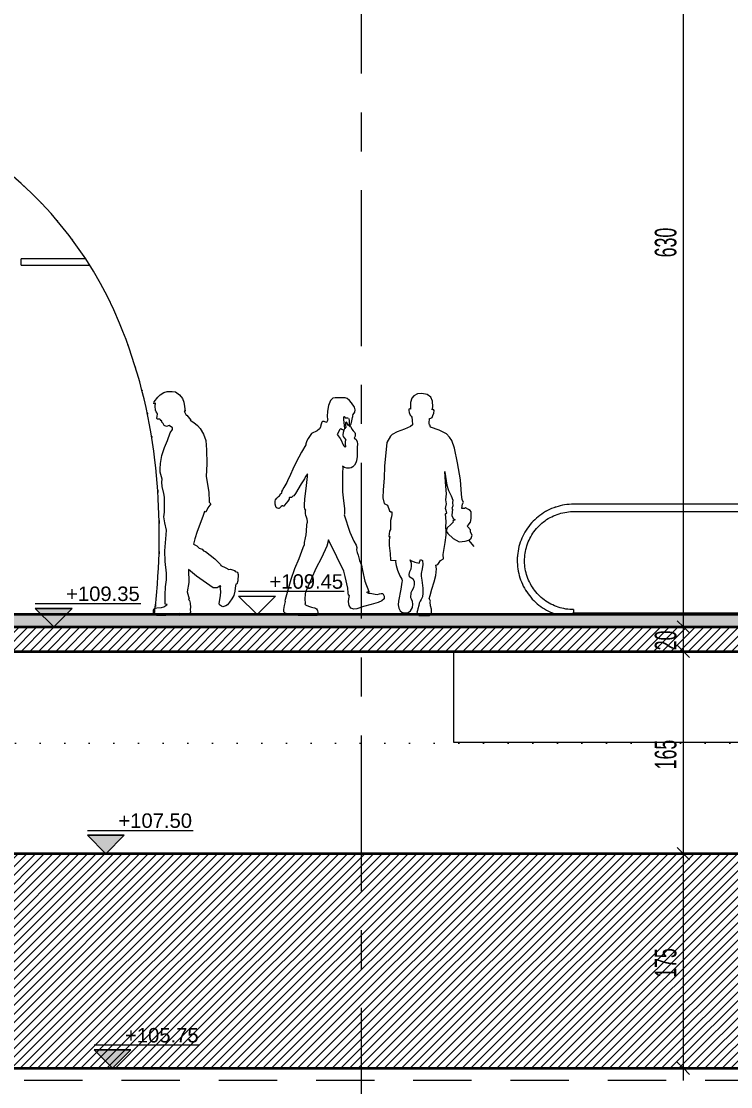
# Model space of a CAD drawing. Header units: centimetres. Extents: x -15511 to 6948, y 9649 to 14173.
# Drawn here: x -6099 to -5521, y 10560 to 11429 of the extents above; entities that cross this region are included whole.
import ezdxf

# ---------------------------------------------------------------- set-up
doc = ezdxf.new("R2010")
doc.units = ezdxf.units.CM
doc.header["$LTSCALE"] = 200
for name, pattern in [('Dot 1mm', [0.1, 0, -0.1]), ('Grid Line 1_4_', [1.11125, 0.635, -0.15875, 0.15875, -0.15875]), ('Overhead', [0.396875, 0.238125, -0.15875])]:
    doc.linetypes.add(name, pattern=pattern)
for name, color, linetype, lineweight in [('A-ANNO-DIMS', 211, 'Continuous', 9), ('A-ANNO-DIMS-100', 211, 'Continuous', 9), ('A-DETL', 90, 'Continuous', 9), ('A-FLOR', 192, 'Continuous', 9), ('A-FLOR-LEVL', 51, 'Continuous', 9), ('A-FLOR-OVHD', 1, 'Overhead', 9), ('A-FLOR-PATT', 8, 'Continuous', 35), ('A-GENM', 13, 'Continuous', 9), ('A-GLAZ-CWMG', 51, 'Continuous', 9), ('A-WALL', 113, 'Continuous', 9), ('G-ANNO-DIMS', 111, 'Continuous', 9), ('S-GRID', 1, 'Continuous', 9)]:
    doc.layers.add(name, color=color, linetype=linetype, lineweight=lineweight)
doc.styles.add('Arial_4', font='arial.ttf', dxfattribs={"height": 11.802395})
doc.styles.add('Swis721 LtCn BT', font='swisscl.ttf', dxfattribs={"width": 0.8, "height": 17.639445})
doc.dimstyles.new('IUAS_DIMENSION_INSIDE_100', dxfattribs={"dimscale": 30.48, "dimtxt": 18, "dimasz": 0.328084, "dimexe": 0.328084, "dimexo": 0.0625, "dimgap": 0, "dimtad": 1, "dimdec": 0, "dimdsep": 46, "dimtxsty": 'Swis721 LtCn BT', "dimblk1": 'OBLIQUE', "dimblk2": 'OBLIQUE', "dimsah": 1, "dimcen": 0.09, "dimdle": 0.328084, "dimazin": 0, "dimtfac": 1, "dimtdec": 4, "dimtix": 1, "dimtmove": 0, "dimatfit": 3, "dimfxl": 0.656168, "dimfxlon": 1, "dimtvp": 1, "dimtolj": 1, "dimtzin": 0, "dimarcsym": 2})
pattern_1 = [(45, (-4285.505, 12015), (-3.535534, 3.535534), [])]

# ---------------------------------------------------------------- blocks, each defined once
blk = doc.blocks.new('p1 tüneli2 - p1 tüneli-1427850-A')
at = {"layer": 'A-FLOR', "linetype": 'Overhead'}
for points in [[(-6097.8, 11294.93), (-6097.54, 11294.69), (-6097.28, 11294.45), (-6097.02, 11294.21)], [(-6083.75, 11281.2), (-6083.5, 11280.94), (-6083.25, 11280.68), (-6083, 11280.42)], [(-6070.58, 11266.63), (-6070.34, 11266.35), (-6070.1, 11266.06), (-6069.86, 11265.78)], [(-6058.33, 11251.26), (-6058.1, 11250.96), (-6057.87, 11250.65), (-6057.65, 11250.35)], [(-6047.04, 11235.14), (-6046.83, 11234.83), (-6046.63, 11234.51), (-6046.42, 11234.19)], [(-6036.75, 11218.31), (-6036.58, 11218.01), (-6036.41, 11217.71), (-6036.24, 11217.41)], [(-6027.49, 11200.79), (-6027.39, 11200.57), (-6027.28, 11200.35), (-6027.17, 11200.13)], [(-6012.26, 11164.38), (-6012.34, 11164.61), (-6012.43, 11164.84), (-6012.51, 11165.07)], [(-6006.08, 11145.83), (-6006.2, 11146.22), (-6006.32, 11146.6), (-6006.44, 11146.99)], [(-6000.84, 11127.26), (-6000.94, 11127.64), (-6001.04, 11128.01), (-6001.13, 11128.37)], [(-6001.13, 11128.36), (-6001.05, 11128.05), (-6000.97, 11127.74), (-6000.89, 11127.43)], [(-5996.72, 11109.67), (-5996.64, 11109.26), (-5996.55, 11108.85), (-5996.46, 11108.44)], [(-5993.14, 11090.53), (-5993.09, 11090.18), (-5993.03, 11089.83), (-5992.98, 11089.48)], [(-5988.16, 11046.56), (-5988.11, 11045.9), (-5988.07, 11045.23), (-5988.03, 11044.57)], [(-5987.01, 11021.74), (-5986.99, 11020.91), (-5986.97, 11020.07), (-5986.95, 11019.23)], [(-5987.03, 10996.38), (-5987.05, 10995.71), (-5987.07, 10995.05), (-5987.09, 10994.38)], [(-5989.91, 10953.09), (-5989.96, 10952.62), (-5990.02, 10952.16), (-5990.07, 10951.69)]]:
    blk.add_open_spline(points, degree=3, dxfattribs=at)
blk = doc.blocks.new('Rectangular Mullion - 50 x 150mm-V4-A')
at = {"layer": 'A-GLAZ-CWMG'}
for p, q in [((-6099.47, 11230), (-6099.47, 11235)), ((-6046.97, 11235), (-6099.47, 11235)), ((-6099.47, 11230), (-6043.89, 11230))]:
    blk.add_line(p, q, dxfattribs=at)
blk = doc.blocks.new('A-YURUYEN MERDIVEN - 695_00-V31-A')
at = {"layer": 'A-GENM'}
for p, q in [((-5512.25, 11035), (-5648.79, 11035)), ((-5648.79, 11029), (-5512.25, 11029)), ((-5648.79, 10949), (-5648.79, 10947)), ((-5648.79, 10946.24), (-5648.79, 10947)), ((-5648.79, 10945), (-5648.79, 10946.24)), ((-5501.98, 10946.24), (-5648.79, 10946.24)), ((-5746.79, 10915), (-5746.79, 10841)), ((-5746.79, 10841), (-5460.6, 10841))]:
    blk.add_line(p, q, dxfattribs=at)
at = {"layer": 'A-GENM', "flags": 128}
for points in [[(-5648.79, 11035), (-5650.63, 11034.96), (-5652.47, 11034.85), (-5654.3, 11034.67), (-5656.12, 11034.41), (-5657.93, 11034.08), (-5659.73, 11033.68), (-5661.51, 11033.21), (-5663.26, 11032.66), (-5665, 11032.05), (-5666.71, 11031.37), (-5668.39, 11030.62), (-5670.03, 11029.8), (-5671.65, 11028.92), (-5673.23, 11027.97), (-5674.77, 11026.97), (-5676.26, 11025.9), (-5677.72, 11024.77), (-5679.12, 11023.58), (-5680.48, 11022.34), (-5681.79, 11021.05), (-5683.05, 11019.7), (-5684.25, 11018.31), (-5685.39, 11016.87), (-5686.48, 11015.38), (-5687.5, 11013.85), (-5688.46, 11012.29), (-5689.36, 11010.68), (-5690.2, 11009.04), (-5690.97, 11007.37), (-5691.67, 11005.67), (-5692.3, 11003.94), (-5692.86, 11002.19), (-5693.35, 11000.42), (-5693.77, 10998.62), (-5694.12, 10996.82), (-5694.4, 10995), (-5694.6, 10993.17), (-5694.73, 10991.34), (-5694.79, 10989.5), (-5694.77, 10987.66), (-5694.68, 10985.82), (-5694.52, 10983.99), (-5694.28, 10982.16), (-5693.97, 10980.35), (-5693.59, 10978.55), (-5693.14, 10976.77), (-5692.61, 10975), (-5692.02, 10973.26), (-5691.35, 10971.55), (-5690.62, 10969.86), (-5689.82, 10968.2), (-5688.96, 10966.58), (-5688.03, 10964.99), (-5687.04, 10963.44), (-5685.98, 10961.93), (-5684.87, 10960.46), (-5683.7, 10959.04), (-5682.48, 10957.67), (-5681.2, 10956.35), (-5679.86, 10955.08), (-5678.48, 10953.86), (-5677.05, 10952.71), (-5675.58, 10951.6), (-5674.06, 10950.56), (-5672.51, 10949.58), (-5670.91, 10948.67), (-5669.28, 10947.81), (-5667.62, 10947.03), (-5665.92, 10946.31), (-5664.2, 10945.66), (-5662.46, 10945.08), (-5662.19, 10945)], [(-5648.79, 11035), (-5650.63, 11034.96), (-5652.47, 11034.85), (-5654.3, 11034.67), (-5656.12, 11034.41), (-5657.93, 11034.08), (-5659.73, 11033.68), (-5661.51, 11033.21), (-5663.26, 11032.66), (-5663.6, 11032.55)], [(-5648.79, 10949), (-5650.39, 10949.03), (-5651.99, 10949.13), (-5653.58, 10949.29), (-5655.17, 10949.51), (-5656.74, 10949.8), (-5658.3, 10950.15), (-5659.85, 10950.56), (-5661.38, 10951.03), (-5662.88, 10951.56), (-5664.37, 10952.16), (-5665.83, 10952.81), (-5667.26, 10953.52), (-5668.67, 10954.29), (-5670.04, 10955.11), (-5671.38, 10955.99), (-5672.68, 10956.92), (-5673.94, 10957.9), (-5675.17, 10958.93), (-5676.35, 10960.01), (-5677.49, 10961.13), (-5678.58, 10962.3), (-5679.62, 10963.51), (-5680.62, 10964.77), (-5681.56, 10966.06), (-5682.45, 10967.39), (-5683.29, 10968.75), (-5684.07, 10970.15), (-5684.8, 10971.57), (-5685.46, 10973.03), (-5686.07, 10974.51), (-5686.62, 10976.01), (-5687.11, 10977.53), (-5687.54, 10979.07), (-5687.91, 10980.63), (-5688.21, 10982.2), (-5688.45, 10983.78), (-5688.63, 10985.37), (-5688.74, 10986.97), (-5688.79, 10988.57), (-5688.78, 10990.17), (-5688.7, 10991.77), (-5688.55, 10993.36), (-5688.35, 10994.95), (-5688.08, 10996.52), (-5687.75, 10998.09), (-5687.35, 10999.64), (-5686.9, 11001.17), (-5686.38, 11002.69), (-5685.8, 11004.18), (-5685.16, 11005.65), (-5684.47, 11007.09), (-5683.72, 11008.5), (-5682.91, 11009.88), (-5682.05, 11011.23), (-5681.13, 11012.54), (-5680.17, 11013.81), (-5679.15, 11015.05), (-5678.08, 11016.24), (-5676.97, 11017.39), (-5675.81, 11018.5), (-5674.61, 11019.55), (-5673.37, 11020.56), (-5672.09, 11021.52), (-5670.77, 11022.42), (-5669.41, 11023.28), (-5668.03, 11024.07), (-5666.61, 11024.81), (-5665.16, 11025.5), (-5663.69, 11026.12), (-5662.19, 11026.69), (-5660.67, 11027.19), (-5659.14, 11027.64), (-5657.58, 11028.02), (-5656.02, 11028.34), (-5654.44, 11028.6), (-5652.85, 11028.79), (-5651.25, 11028.92), (-5649.66, 11028.99), (-5648.79, 11029)], [(-5677.18, 11025.18), (-5677.72, 11024.77), (-5679.12, 11023.58), (-5680.48, 11022.34), (-5681.79, 11021.05), (-5682.5, 11020.29)], [(-5670.84, 11029.36), (-5671.65, 11028.92), (-5673.23, 11027.97), (-5674.77, 11026.97), (-5676.26, 11025.9), (-5676.91, 11025.4)], [(-5663.89, 11032.44), (-5665, 11032.05), (-5666.71, 11031.37), (-5668.39, 11030.62), (-5670.03, 11029.8), (-5670.54, 11029.52)], [(-5682.72, 11020.05), (-5683.05, 11019.7), (-5684.25, 11018.31), (-5685.39, 11016.87), (-5686.48, 11015.38), (-5687.22, 11014.27)], [(-5687.34, 11014.09), (-5687.5, 11013.85), (-5688.46, 11012.29), (-5689.36, 11010.68), (-5690.2, 11009.04), (-5690.97, 11007.37), (-5691.67, 11005.67), (-5692.3, 11003.94), (-5692.86, 11002.19), (-5693.35, 11000.42), (-5693.77, 10998.62), (-5694.12, 10996.82), (-5694.4, 10995), (-5694.6, 10993.17), (-5694.62, 10992.9)], [(-5694.64, 10992.66), (-5694.73, 10991.34), (-5694.79, 10989.5), (-5694.77, 10987.66), (-5694.68, 10985.82), (-5694.64, 10985.34)], [(-5694.61, 10985.03), (-5694.52, 10983.99), (-5694.28, 10982.16), (-5693.97, 10980.35), (-5693.59, 10978.55), (-5693.42, 10977.87)], [(-5693.33, 10977.52), (-5693.14, 10976.77), (-5692.61, 10975), (-5692.02, 10973.26), (-5691.35, 10971.55), (-5690.99, 10970.71)], [(-5690.84, 10970.37), (-5690.62, 10969.86), (-5689.82, 10968.2), (-5688.96, 10966.58), (-5688.03, 10964.99), (-5687.39, 10964)], [(-5687.24, 10963.75), (-5687.04, 10963.44), (-5685.98, 10961.93), (-5684.87, 10960.46), (-5683.7, 10959.04), (-5682.48, 10957.67), (-5681.2, 10956.35), (-5679.86, 10955.08), (-5678.48, 10953.86), (-5677.05, 10952.71), (-5675.58, 10951.6), (-5674.06, 10950.56), (-5672.51, 10949.58), (-5670.91, 10948.67), (-5669.28, 10947.81), (-5667.62, 10947.03), (-5665.92, 10946.31), (-5664.2, 10945.66), (-5663.84, 10945.54)], [(-5663.53, 10945.43), (-5662.46, 10945.08), (-5662.19, 10945)]]:
    blk.add_lwpolyline(points, dxfattribs=at)
blk = doc.blocks.new('Spot Elevations - IUAS_A_SECTION_FLOOR_CONCRETE-1317280-A')
at = {"layer": 'G-ANNO-DIMS'}
blk.add_hatch(color=256, dxfattribs=at).paths.add_polyline_path([(-6011.89, 11645), (-6026.89, 11630), (-6041.89, 11645)], flags=0)
for p, q in [((-6041.89, 11649), (-5955.82, 11649)), ((-6041.89, 11645), (-6011.89, 11645)), ((-6026.89, 11630), (-6041.89, 11645)), ((-6011.89, 11645), (-6041.89, 11645)), ((-6041.89, 11645), (-6026.89, 11630)), ((-6011.89, 11645), (-6026.89, 11630)), ((-6026.89, 11630), (-6011.89, 11645))]:
    blk.add_line(p, q, dxfattribs=at)
blk = doc.blocks.new('DIMBLOCK27-A')
at = {"layer": 'A-ANNO-DIMS-100', "transparency": 16777216}
for p, q in [((-5579.2, 10750), (-5549.2, 10750)), ((-5559.2, 10750), (-5579.2, 10750)), ((-5559.2, 10750), (-5564.2, 10755)), ((-5559.2, 10565), (-5559.2, 10750)), ((-5559.2, 10750), (-5554.2, 10745)), ((-5579.2, 10575), (-5549.2, 10575)), ((-5559.2, 10575), (-5579.2, 10575)), ((-5559.2, 10575), (-5564.2, 10580)), ((-5559.2, 10575), (-5554.2, 10570))]:
    blk.add_line(p, q, dxfattribs=at)
at = {"layer": 'A-ANNO-DIMS-100', "color": 0, "transparency": 16777216, "insert": (-5582.56, 10648.79), "char_height": 17.639, "width": 32.9143, "attachment_point": 1, "rotation": 90, "line_spacing_factor": 0.971848, "style": 'Swis721 LtCn BT'}
blk.add_mtext('175', dxfattribs=at)
blk = doc.blocks.new('_Oblique')
at = {"color": 0, "linetype": 'ByBlock', "lineweight": -2}
blk.add_line((-0.5, -0.5), (0.5, 0.5), dxfattribs=at)
blk = doc.blocks.new('DIMBLOCK28-A')
at = {"layer": 'A-ANNO-DIMS-100', "transparency": 16777216}
for p, q in [((-5579.2, 10915), (-5549.2, 10915)), ((-5559.2, 10915), (-5579.2, 10915)), ((-5559.2, 10915), (-5564.2, 10920)), ((-5559.2, 10750), (-5559.2, 10915)), ((-5559.2, 10915), (-5554.2, 10910)), ((-5579.2, 10750), (-5549.2, 10750)), ((-5559.2, 10750), (-5579.2, 10750)), ((-5559.2, 10750), (-5564.2, 10755)), ((-5559.2, 10750), (-5554.2, 10745))]:
    blk.add_line(p, q, dxfattribs=at)
at = {"layer": 'A-ANNO-DIMS-100', "color": 0, "transparency": 16777216, "insert": (-5582.56, 10818.79), "char_height": 17.639, "width": 32.9143, "attachment_point": 1, "rotation": 90, "line_spacing_factor": 0.971848, "style": 'Swis721 LtCn BT'}
blk.add_mtext('165', dxfattribs=at)
blk = doc.blocks.new('DIMBLOCK29-A')
at = {"layer": 'A-ANNO-DIMS-100', "transparency": 16777216}
for p, q in [((-5559.2, 10935), (-5564.2, 10940)), ((-5579.2, 10935), (-5549.2, 10935)), ((-5559.2, 10935), (-5579.2, 10935)), ((-5559.2, 10915), (-5559.2, 10935)), ((-5559.2, 10935), (-5554.2, 10930)), ((-5579.2, 10915), (-5549.2, 10915)), ((-5559.2, 10915), (-5579.2, 10915)), ((-5559.2, 10915), (-5564.2, 10920)), ((-5559.2, 10915), (-5554.2, 10910))]:
    blk.add_line(p, q, dxfattribs=at)
at = {"layer": 'A-ANNO-DIMS-100', "color": 0, "transparency": 16777216, "insert": (-5582.56, 10915.86), "char_height": 17.639, "width": 21.9429, "attachment_point": 1, "rotation": 90, "line_spacing_factor": 0.971848, "style": 'Swis721 LtCn BT'}
blk.add_mtext('20', dxfattribs=at)
blk = doc.blocks.new('DIMBLOCK30-A')
at = {"layer": 'A-ANNO-DIMS-100', "transparency": 16777216}
for p, q in [((-5579.2, 11565), (-5549.2, 11565)), ((-5559.2, 11565), (-5579.2, 11565)), ((-5559.2, 11565), (-5564.2, 11570)), ((-5559.2, 10935), (-5559.2, 11565)), ((-5559.2, 11565), (-5554.2, 11560)), ((-5559.2, 10935), (-5564.2, 10940)), ((-5579.2, 10935), (-5549.2, 10935)), ((-5559.2, 10935), (-5579.2, 10935)), ((-5559.2, 10935), (-5554.2, 10930))]:
    blk.add_line(p, q, dxfattribs=at)
at = {"layer": 'A-ANNO-DIMS-100', "color": 0, "transparency": 16777216, "insert": (-5582.56, 11236.29), "char_height": 17.639, "width": 32.9143, "attachment_point": 1, "rotation": 90, "line_spacing_factor": 0.971848, "style": 'Swis721 LtCn BT'}
blk.add_mtext('630', dxfattribs=at)
blk = doc.blocks.new('Spot Elevations - IUAS_A_SECTION_FLOOR_FINISH-1317019-A')
at = {"layer": 'G-ANNO-DIMS'}
for p, q in [((-1852.33, 12529), (-1766.26, 12529)), ((-1852.33, 12525), (-1822.33, 12525)), ((-1837.33, 12510), (-1852.33, 12525)), ((-1822.33, 12525), (-1837.33, 12510))]:
    blk.add_line(p, q, dxfattribs=at)

msp = doc.modelspace()

# ---------------------------------------------------------------- hatches: boundary and pattern name
at = {"layer": 'A-FLOR-PATT', "lineweight": 9}
h = msp.add_hatch(dxfattribs=at)
h.set_pattern_fill('FP_2', color=256, style=0, pattern_type=2)
h.set_pattern_definition([(50, (-4285.505, 12015), (72.87376, -6.37607), [7.62, -83.82]), (355, (-4285.505, 12015), (-14.097, 76.42244), [6.096, -67.056]), (100.451, (-4279.43, 12014.47), (58.77696, 70.04687), [6.476, -71.236]), (46.184, (-4285.505, 12035.32), (108.4314, -16.81745), [11.43, -125.73]), (96.636, (-4276.47, 12033.92), (94.961, 98.9709), [9.714, -106.854]), (351.184, (-4285.5, 12035.32), (94.9623, 98.9702), [9.144, -100.584]), (21, (-4275.345, 12030.24), (60.64565, -40.90654), [7.62, -83.82]), (326, (-4275.345, 12030.24), (24.72083, 73.67493), [6.096, -67.056]), (71.451, (-4270.29, 12026.83), (85.3669, 32.76874), [6.476, -71.236]), (37.5, (-4285.505, 12015), (1.235525, 33.82243), [3.353, -62.89, 3.353, -64.719, -67.31]), (37.5, (-4285.505, 12015), (1.235525, 33.82243), [-134.315, 3.353, -63.957]), (7.5, (-4285.505, 12015), (26.72815, 40.07255), [3.353, -35.458, 3.353, -61.366, -25.654]), (7.5, (-4285.505, 12015), (26.72815, 40.07255), [-103.53, 3.353, -22.301]), (327.5, (-4308.16, 12015), (54.23632, -2.29212), [3.353, -22.047, 3.353, -75.895, -105.156]), (327.5, (-4308.16, 12015), (54.23632, -2.29212), [-104.648, 3.353, -101.803]), (317.5, (-4318.32, 12015), (59.25158, 10.17014), [3.353, -29.667, 3.353, -49.276, -74.676]), (317.5, (-4318.32, 12015), (59.25158, 10.17014), [-85.649, 3.353, -71.323])])
h.paths.add_polyline_path([(5363.17, 10935), (5388.02, 10935), (5388.02, 10945), (4668.02, 10945), (4668.02, 10935), (5320.31, 10935)], flags=0)
h.paths.add_polyline_path([(-14311.98, 10935), (-11851.98, 10935), (-11851.98, 10945), (-14311.98, 10945)], flags=0)
h.paths.add_polyline_path([(4634.46, 10935), (4648.02, 10935), (4648.02, 10945), (2928.02, 10945), (2928.02, 10935), (4591.59, 10935)], flags=0)
h.paths.add_polyline_path([(-11331.63, 10935), (-9952.98, 10935), (-9952.98, 10945), (-11331.63, 10945)], flags=0)
h.paths.add_polyline_path([(2405.44, 10935), (2407.66, 10935), (2407.66, 10945), (1078.02, 10945), (1078.02, 10935), (2233.98, 10935)], flags=0)
h.paths.add_polyline_path([(-6661.98, 10935), (-5501.98, 10935), (-5501.98, 10945), (-6661.98, 10945)], flags=0)
h.paths.add_polyline_path([(-852.36, 10935), (-811.98, 10935), (-811.98, 10945), (-5141.98, 10945), (-5141.98, 10935), (-938.09, 10935)], flags=0)
h = msp.add_hatch(dxfattribs=at)
h.set_pattern_fill('FP_1', color=256, style=0, pattern_type=2)
h.set_pattern_definition(pattern_1)
h.paths.add_polyline_path([(-14311.98, 10915), (-11851.98, 10915), (-11851.98, 10935), (-14311.98, 10935)], flags=0)
h.paths.add_polyline_path([(5363.17, 10915), (5388.02, 10915), (5388.02, 10935), (2928.02, 10935), (2928.02, 10915), (5320.31, 10915)], flags=0)
h.paths.add_polyline_path([(-11331.63, 10915), (-9952.98, 10915), (-9952.98, 10935), (-11331.63, 10935)], flags=0)
h.paths.add_polyline_path([(2405.44, 10915), (2407.66, 10915), (2407.66, 10935), (1078.02, 10935), (1078.02, 10915), (2233.98, 10915)], flags=0)
h.paths.add_polyline_path([(-6811.98, 10915), (-661.98, 10915), (-661.98, 10935), (-6811.98, 10935)], flags=0)
h = msp.add_hatch(dxfattribs=at)
h.set_pattern_fill('FP_1', color=256, style=0, pattern_type=2)
h.set_pattern_definition(pattern_1)
h.paths.add_polyline_path([(-6811.98, 10575), (-661.98, 10575), (-661.98, 10750), (-6811.98, 10750), (-6811.98, 10706.04)], flags=0)

# ---------------------------------------------------------------- linework, layer by layer
at = {"layer": 'A-DETL'}
for p, q in [((-5991.07, 11118.55), (-5987.95, 11122.19)), ((-5987.95, 11122.19), (-5986.17, 11124.19)), ((-5986.17, 11124.19), (-5983.23, 11126.06)), ((-5983.23, 11126.06), (-5980.53, 11126.75)), ((-5980.53, 11126.75), (-5976.44, 11127)), ((-5976.44, 11127), (-5973.72, 11126.56)), ((-5973.72, 11126.56), (-5970.3, 11124.09)), ((-5970.3, 11124.09), (-5968.02, 11121.24)), ((-5968.02, 11121.24), (-5966.81, 11118.07)), ((-5845.38, 11121.42), (-5847.11, 11119.51)), ((-5843.3, 11121.85), (-5845.38, 11121.42)), ((-5837.49, 11121.85), (-5843.3, 11121.85)), ((-5835.32, 11121.68), (-5837.49, 11121.85)), ((-5833.67, 11121.07), (-5835.32, 11121.68)), ((-5831.59, 11119.6), (-5833.67, 11121.07)), ((-5780.83, 11121.33), (-5781.75, 11117.9)), ((-5779.06, 11123.38), (-5780.83, 11121.33)), ((-5776.26, 11124.87), (-5779.06, 11123.38)), ((-5772.64, 11125.19), (-5776.26, 11124.87)), ((-5768.22, 11124.34), (-5772.64, 11125.19)), ((-5765.22, 11122.13), (-5768.22, 11124.34)), ((-5763.87, 11119.13), (-5765.22, 11122.13)), ((-5991.3, 11116.78), (-5991.07, 11118.55)), ((-5990.04, 11117.34), (-5991.3, 11116.78)), ((-5990.14, 11115.01), (-5990.04, 11117.34)), ((-5989.86, 11111.79), (-5990.14, 11115.01)), ((-5989.47, 11110.29), (-5989.86, 11111.79)), ((-5966.81, 11118.07), (-5966.18, 11114.65)), ((-5966.18, 11114.65), (-5965.88, 11110.84)), ((-5848.84, 11115.35), (-5849.71, 11110.84)), ((-5847.11, 11119.51), (-5848.84, 11115.35)), ((-5829.95, 11117.52), (-5831.59, 11119.6)), ((-5827.52, 11114.05), (-5829.95, 11117.52)), ((-5826.91, 11112.06), (-5827.52, 11114.05)), ((-5827.35, 11110.15), (-5826.91, 11112.06)), ((-5783.21, 11112.47), (-5783.36, 11111.47)), ((-5783.36, 11111.47), (-5783.06, 11109.69)), ((-5782.58, 11112.81), (-5783.21, 11112.47)), ((-5781.98, 11112.58), (-5782.58, 11112.81)), ((-5781.75, 11117.9), (-5781.98, 11112.58)), ((-5764.08, 11111.86), (-5763.65, 11114.36)), ((-5763.11, 11112.08), (-5764.08, 11111.86)), ((-5763.65, 11114.36), (-5763.87, 11119.13)), ((-5762.7, 11111.38), (-5763.11, 11112.08)), ((-5762.86, 11109.11), (-5762.7, 11111.38)), ((-5988.61, 11109.26), (-5989.47, 11110.29)), ((-5988.9, 11104.86), (-5988.64, 11106.82)), ((-5988.25, 11104.24), (-5988.9, 11104.86)), ((-5988.64, 11106.82), (-5988.28, 11108.51)), ((-5988.28, 11108.51), (-5988.61, 11109.26)), ((-5987.3, 11104.33), (-5988.25, 11104.24)), ((-5986.44, 11104.39), (-5987.3, 11104.33)), ((-5985.82, 11103.8), (-5986.44, 11104.39)), ((-5985.43, 11103.08), (-5985.82, 11103.8)), ((-5984.84, 11102.95), (-5985.43, 11103.08)), ((-5984.84, 11101.84), (-5984.84, 11102.95)), ((-5965.88, 11110.84), (-5966.69, 11110.79)), ((-5966.69, 11110.79), (-5964.97, 11107.5)), ((-5964.97, 11107.5), (-5964.49, 11107.58)), ((-5964.49, 11107.58), (-5963.41, 11106.22)), ((-5963.41, 11106.22), (-5961.16, 11103.6)), ((-5961.16, 11103.6), (-5961.7, 11103.53)), ((-5961.7, 11103.53), (-5958.75, 11101.49)), ((-5849.89, 11102.75), (-5850.16, 11102.26)), ((-5849.64, 11103.32), (-5849.89, 11102.75)), ((-5849.71, 11110.84), (-5849.8, 11106.42)), ((-5849.8, 11106.42), (-5849.71, 11104.43)), ((-5849.71, 11104.43), (-5849.45, 11103.73)), ((-5849.57, 11103.62), (-5849.64, 11103.32)), ((-5836.41, 11104.54), (-5836.29, 11105.13)), ((-5836.41, 11104.06), (-5836.41, 11104.54)), ((-5836.14, 11101.66), (-5836.41, 11104.06)), ((-5836.4, 11106.33), (-5835.82, 11106.48)), ((-5836.24, 11105.18), (-5836.4, 11106.33)), ((-5835.82, 11106.48), (-5835.41, 11106.25)), ((-5835.41, 11106.25), (-5835.19, 11105.37)), ((-5835.19, 11105.37), (-5834.07, 11105.46)), ((-5834.07, 11105.46), (-5832.85, 11105.43)), ((-5832.85, 11105.43), (-5832.62, 11105.4)), ((-5832.44, 11105.19), (-5832.11, 11104.6)), ((-5832.11, 11104.6), (-5831.82, 11103.29)), ((-5831.82, 11103.29), (-5831.79, 11100.95)), ((-5830.29, 11100.58), (-5829.76, 11103.01)), ((-5829.76, 11103.01), (-5829.12, 11105.58)), ((-5829.25, 11107.59), (-5828.56, 11108.24)), ((-5828.93, 11107.29), (-5829.25, 11107.59)), ((-5829.12, 11105.58), (-5829.03, 11106.61)), ((-5829.03, 11106.61), (-5828.93, 11107.29)), ((-5828.56, 11108.24), (-5827.35, 11110.15)), ((-5783.06, 11109.69), (-5782.25, 11107.46)), ((-5782.25, 11107.46), (-5781.43, 11106.8)), ((-5781.43, 11106.8), (-5780.9, 11105.99)), ((-5780.9, 11105.99), (-5780.55, 11103.47)), ((-5780.55, 11103.47), (-5780.21, 11099.61)), ((-5766.52, 11101), (-5766.29, 11104.97)), ((-5766.29, 11104.97), (-5765.34, 11105.07)), ((-5765.34, 11105.07), (-5764.22, 11105.61)), ((-5764.22, 11105.61), (-5763.52, 11107.42)), ((-5763.52, 11107.42), (-5762.86, 11109.11)), ((-5983.73, 11100.87), (-5984.84, 11101.84)), ((-5982.81, 11099.12), (-5983.73, 11100.87)), ((-5981.05, 11098.29), (-5982.81, 11099.12)), ((-5978.74, 11099.07), (-5981.05, 11098.29)), ((-5976.19, 11097.33), (-5978.74, 11099.07)), ((-5977.87, 11093.12), (-5976.2, 11095.86)), ((-5976.2, 11095.86), (-5976.19, 11097.33)), ((-5958.75, 11101.49), (-5955.74, 11099.05)), ((-5955.74, 11099.05), (-5953.46, 11096.69)), ((-5953.46, 11096.69), (-5950.85, 11092.21)), ((-5858.07, 11094.81), (-5862.55, 11092.5)), ((-5856.15, 11096.33), (-5858.07, 11094.81)), ((-5855.06, 11098.33), (-5856.15, 11096.33)), ((-5855.13, 11098.91), (-5855.21, 11098.62)), ((-5855.21, 11098.62), (-5855.06, 11098.33)), ((-5854.92, 11099.49), (-5855.13, 11098.91)), ((-5854.48, 11101.01), (-5854.92, 11099.49)), ((-5854.19, 11101.95), (-5854.48, 11101.01)), ((-5853.69, 11102.38), (-5854.19, 11101.95)), ((-5852.24, 11102.31), (-5853.69, 11102.38)), ((-5850.36, 11101.66), (-5852.24, 11102.31)), ((-5850.31, 11102.03), (-5850.36, 11101.66)), ((-5839.44, 11095.77), (-5841.6, 11091.9)), ((-5839.19, 11096.18), (-5839.44, 11095.77)), ((-5838.78, 11096.34), (-5839.19, 11096.18)), ((-5837.96, 11095.9), (-5838.78, 11096.34)), ((-5837.09, 11095.52), (-5837.96, 11095.9)), ((-5836.46, 11095.37), (-5837.09, 11095.52)), ((-5836.67, 11093.61), (-5836.03, 11095.68)), ((-5836.03, 11095.68), (-5836.46, 11095.37)), ((-5835.39, 11096.67), (-5836.14, 11101.66)), ((-5836.03, 11095.68), (-5835.39, 11096.67)), ((-5834.74, 11097.67), (-5835.39, 11096.67)), ((-5834.97, 11101.46), (-5835.03, 11100.77)), ((-5835.03, 11100.77), (-5834.92, 11099.29)), ((-5834.66, 11101.83), (-5834.97, 11101.46)), ((-5834.92, 11099.29), (-5834.74, 11097.67)), ((-5833.91, 11101.51), (-5834.44, 11101.83)), ((-5833.54, 11100.82), (-5833.91, 11101.51)), ((-5832.7, 11099.39), (-5833.54, 11100.82)), ((-5832.03, 11098.83), (-5832.7, 11099.39)), ((-5831.79, 11099), (-5832.03, 11098.83)), ((-5832.03, 11098.83), (-5831.37, 11098.28)), ((-5831.79, 11100.95), (-5831.79, 11099)), ((-5831.37, 11098.28), (-5830.29, 11100.58)), ((-5831.37, 11098.28), (-5830.63, 11098.01)), ((-5830.63, 11098.01), (-5830.31, 11097.43)), ((-5830.31, 11097.43), (-5829.62, 11096.05)), ((-5829.62, 11096.05), (-5828.56, 11094.73)), ((-5828.56, 11094.73), (-5827.39, 11093.4)), ((-5792.72, 11094.06), (-5796.95, 11091.91)), ((-5786.67, 11096.21), (-5792.72, 11094.06)), ((-5781.8, 11098.26), (-5786.67, 11096.21)), ((-5780.21, 11099.61), (-5781.8, 11098.26)), ((-5766.43, 11099.55), (-5766.52, 11101)), ((-5765.98, 11099.57), (-5766.43, 11099.55)), ((-5765.54, 11097.87), (-5765.98, 11099.57)), ((-5758.54, 11095.32), (-5765.54, 11097.87)), ((-5752.6, 11092.25), (-5758.54, 11095.32)), ((-5982.63, 11081.21), (-5980.26, 11086.94)), ((-5980.26, 11086.94), (-5977.87, 11093.12)), ((-5950.85, 11092.21), (-5948.98, 11086.94)), ((-5948.98, 11086.94), (-5948.26, 11079.44)), ((-5866.47, 11086.58), (-5867.19, 11084.18)), ((-5865.51, 11088.5), (-5866.47, 11086.58)), ((-5862.55, 11092.5), (-5865.51, 11088.5)), ((-5841.6, 11091.9), (-5839.22, 11088.64)), ((-5839.22, 11088.64), (-5838.06, 11086.61)), ((-5838.06, 11086.61), (-5837.48, 11084.59)), ((-5836.72, 11091.39), (-5836.67, 11093.61)), ((-5836.51, 11090.27), (-5836.72, 11091.39)), ((-5835.82, 11089.11), (-5836.51, 11090.27)), ((-5834.44, 11087.41), (-5835.82, 11089.11)), ((-5834.81, 11086.68), (-5834.73, 11087.26)), ((-5834.81, 11083.93), (-5834.81, 11086.68)), ((-5834.73, 11087.26), (-5834.44, 11087.41)), ((-5827.13, 11090.59), (-5827.77, 11088.95)), ((-5827.77, 11088.95), (-5826.42, 11087.91)), ((-5827.39, 11093.4), (-5827.08, 11092.71)), ((-5827.02, 11091.97), (-5827.13, 11090.59)), ((-5827.08, 11092.71), (-5827.02, 11091.97)), ((-5826.42, 11087.91), (-5825.48, 11086.03)), ((-5825.48, 11086.03), (-5825.26, 11084.01)), ((-5801.13, 11085.4), (-5803.22, 11065.89)), ((-5798.18, 11090.41), (-5801.13, 11085.4)), ((-5796.95, 11091.91), (-5798.18, 11090.41)), ((-5749.95, 11089.71), (-5752.6, 11092.25)), ((-5748.14, 11086.84), (-5749.95, 11089.71)), ((-5746.06, 11080.64), (-5748.14, 11086.84)), ((-5984.76, 11074.71), (-5982.63, 11081.21)), ((-5948.26, 11079.44), (-5948.06, 11067.85)), ((-5870.95, 11077.28), (-5872.98, 11073.44)), ((-5867.22, 11083.31), (-5870.95, 11077.28)), ((-5867.19, 11084.18), (-5867.22, 11083.31)), ((-5837.48, 11084.59), (-5836.9, 11083.36)), ((-5836.9, 11083.36), (-5836.18, 11082.56)), ((-5836.18, 11082.56), (-5835.25, 11081.52)), ((-5835.25, 11081.52), (-5834.66, 11082.13)), ((-5834.66, 11082.13), (-5834.81, 11083.93)), ((-5825.26, 11084.01), (-5825.48, 11081.62)), ((-5825.48, 11081.62), (-5825.48, 11073.95)), ((-5743.66, 11068.62), (-5746.06, 11080.64)), ((-5986.27, 11063.89), (-5985.94, 11068.22)), ((-5985.94, 11068.22), (-5984.76, 11074.71)), ((-5872.98, 11073.44), (-5877.03, 11065.35)), ((-5826.42, 11068.74), (-5827.57, 11066.93)), ((-5825.98, 11070.41), (-5826.42, 11068.74)), ((-5825.48, 11073.95), (-5825.98, 11070.41)), ((-5741.12, 11054.93), (-5743.66, 11068.62)), ((-5986.02, 11061.23), (-5986.27, 11063.89)), ((-5984.54, 11055.31), (-5986.02, 11061.23)), ((-5948.06, 11067.85), (-5948.53, 11057.67)), ((-5877.03, 11065.35), (-5880.65, 11057.25)), ((-5865.98, 11059.8), (-5867.54, 11057.57)), ((-5866, 11057.58), (-5865.98, 11059.8)), ((-5837.16, 11063.74), (-5837.43, 11061.6)), ((-5837.43, 11061.6), (-5837.43, 11057.67)), ((-5835.82, 11064.91), (-5837.27, 11065.92)), ((-5837.27, 11065.92), (-5836.98, 11064.9)), ((-5836.98, 11064.9), (-5837.16, 11063.74)), ((-5833.72, 11064.48), (-5835.82, 11064.91)), ((-5831.55, 11064.48), (-5833.72, 11064.48)), ((-5830.18, 11064.76), (-5831.55, 11064.48)), ((-5828.95, 11065.49), (-5830.18, 11064.76)), ((-5827.57, 11066.93), (-5828.95, 11065.49)), ((-5803.22, 11065.89), (-5803.35, 11056.28)), ((-5753.25, 11052.83), (-5753.93, 11061.74)), ((-5753.93, 11061.74), (-5753.79, 11061.16)), ((-5753.79, 11061.16), (-5752.13, 11050.43)), ((-5984.75, 11052.95), (-5984.54, 11055.31)), ((-5984.42, 11049.44), (-5984.75, 11052.95)), ((-5948.53, 11057.67), (-5946.45, 11044.72)), ((-5882.89, 11052.77), (-5885.23, 11048.51)), ((-5881.82, 11055.44), (-5882.89, 11052.77)), ((-5880.65, 11057.25), (-5881.82, 11055.44)), ((-5871.06, 11051.6), (-5875.75, 11043.61)), ((-5868.5, 11055.76), (-5871.06, 11051.6)), ((-5867.54, 11057.57), (-5868.5, 11055.76)), ((-5866.98, 11047.85), (-5866, 11057.58)), ((-5837.43, 11057.67), (-5837.34, 11049.64)), ((-5803.35, 11056.28), (-5804.18, 11046.75)), ((-5752.49, 11043.44), (-5753.25, 11052.83)), ((-5740.25, 11043.14), (-5741.12, 11054.93)), ((-5983.24, 11043.69), (-5984.42, 11049.44)), ((-5982.5, 11040.82), (-5983.24, 11043.69)), ((-5946.45, 11044.72), (-5946.05, 11037.15)), ((-5889.57, 11041.27), (-5888.9, 11041.92)), ((-5888.9, 11041.92), (-5888.34, 11042.65)), ((-5888.34, 11042.65), (-5887.87, 11043.44)), ((-5887.87, 11043.44), (-5887, 11044.06)), ((-5886.4, 11046.6), (-5887.04, 11045.32)), ((-5887.04, 11045.32), (-5886.73, 11044.77)), ((-5887, 11044.06), (-5886.96, 11044.4)), ((-5885.23, 11048.51), (-5886.4, 11046.6)), ((-5875.75, 11043.61), (-5877.13, 11041.69)), ((-5868.14, 11039.28), (-5866.98, 11047.85)), ((-5837.34, 11049.64), (-5837.43, 11045.08)), ((-5837.43, 11045.08), (-5836.81, 11040.26)), ((-5804.18, 11046.75), (-5804.32, 11040.24)), ((-5753.05, 11038.53), (-5752.49, 11043.44)), ((-5752.13, 11050.43), (-5750.95, 11046.14)), ((-5750.95, 11046.14), (-5748.73, 11041.7)), ((-5739.74, 11038.53), (-5740.25, 11043.14)), ((-5982.55, 11028.4), (-5982.5, 11033.46)), ((-5982.5, 11033.46), (-5982.5, 11040.82)), ((-5944.91, 11035.4), (-5947.34, 11031.95)), ((-5946.05, 11037.15), (-5946.12, 11036.72)), ((-5946.12, 11036.72), (-5944.91, 11035.4)), ((-5892.36, 11036.67), (-5892.27, 11037.52)), ((-5892.3, 11034.94), (-5892.36, 11036.67)), ((-5891.8, 11032.98), (-5892.3, 11034.94)), ((-5892.27, 11037.52), (-5892.01, 11038.46)), ((-5892.01, 11038.46), (-5891.01, 11039.87)), ((-5891.01, 11039.87), (-5889.57, 11041.27)), ((-5886.53, 11033.6), (-5887.35, 11033.1)), ((-5886.12, 11033.68), (-5886.53, 11033.6)), ((-5885.82, 11033.36), (-5886.12, 11033.68)), ((-5885.44, 11033.16), (-5885.82, 11033.36)), ((-5884.74, 11034.06), (-5885.15, 11033.36)), ((-5882.04, 11037.41), (-5884.74, 11034.06)), ((-5880.99, 11039.08), (-5882.04, 11037.41)), ((-5880.78, 11039.84), (-5880.99, 11039.08)), ((-5880.72, 11040.65), (-5880.78, 11039.84)), ((-5880.22, 11040.52), (-5880.72, 11040.65)), ((-5879.57, 11040.37), (-5880.22, 11040.52)), ((-5879.11, 11040.48), (-5879.57, 11040.37)), ((-5877.98, 11041.59), (-5879.11, 11040.48)), ((-5877.13, 11041.69), (-5877.98, 11041.59)), ((-5868.32, 11034.28), (-5868.14, 11039.28)), ((-5868.32, 11032.23), (-5868.32, 11034.28)), ((-5836.81, 11040.26), (-5835.73, 11031.25)), ((-5804.32, 11040.24), (-5803.29, 11035.48)), ((-5803.29, 11035.48), (-5800.61, 11034.25)), ((-5800.61, 11034.25), (-5799.13, 11029.62)), ((-5752.38, 11035.35), (-5753.05, 11038.53)), ((-5752.94, 11032.9), (-5752.38, 11035.35)), ((-5748.73, 11041.7), (-5747.24, 11038.3)), ((-5747.2, 11033.57), (-5748.03, 11031.47)), ((-5747.24, 11038.3), (-5747.66, 11036.28)), ((-5747.66, 11036.28), (-5747.2, 11033.57)), ((-5740.05, 11031.53), (-5739.45, 11035.41)), ((-5738.61, 11036.71), (-5739.74, 11038.53)), ((-5739.45, 11035.41), (-5739.09, 11035.63)), ((-5739.09, 11035.63), (-5738.61, 11036.71)), ((-5983.17, 11024.67), (-5982.55, 11028.4)), ((-5982.42, 11019.74), (-5983.17, 11024.67)), ((-5951.32, 11024.91), (-5955.87, 11012.79)), ((-5949.87, 11029.11), (-5951.32, 11024.91)), ((-5949.01, 11028.4), (-5949.87, 11029.11)), ((-5947.34, 11031.95), (-5949.01, 11028.4)), ((-5891.39, 11032.31), (-5891.8, 11032.98)), ((-5890.63, 11031.75), (-5891.39, 11032.31)), ((-5889.66, 11031.46), (-5890.63, 11031.75)), ((-5889.25, 11031.51), (-5889.66, 11031.46)), ((-5888.84, 11031.75), (-5889.25, 11031.51)), ((-5887.35, 11033.1), (-5888.84, 11031.75)), ((-5868.23, 11031.16), (-5868.32, 11032.23)), ((-5867.61, 11030.26), (-5868.23, 11031.16)), ((-5867.36, 11030.11), (-5867.61, 11030.26)), ((-5867.51, 11029), (-5867.44, 11029.72)), ((-5867.51, 11027.38), (-5867.51, 11029)), ((-5867.28, 11025.83), (-5867.51, 11027.38)), ((-5867.44, 11029.72), (-5867.36, 11030.11)), ((-5866.76, 11024.32), (-5867.28, 11025.83)), ((-5835.65, 11026.87), (-5836, 11026.25)), ((-5836, 11026.25), (-5831.37, 11012.18)), ((-5835.73, 11031.25), (-5835.65, 11026.87)), ((-5799.13, 11029.62), (-5798.04, 11028.71)), ((-5797.35, 11024.73), (-5798.13, 11021.63)), ((-5798.04, 11028.71), (-5797.21, 11028.68)), ((-5797.16, 11026.45), (-5797.35, 11024.73)), ((-5797.21, 11028.68), (-5797.16, 11026.45)), ((-5753.39, 11031.56), (-5752.94, 11032.9)), ((-5752.22, 11027.94), (-5753.39, 11031.56)), ((-5753.19, 11027.18), (-5752.22, 11027.94)), ((-5752.88, 11020.92), (-5753.19, 11027.18)), ((-5748.03, 11031.47), (-5747.53, 11030.76)), ((-5747.97, 11028.7), (-5748.03, 11025.67)), ((-5748.03, 11025.67), (-5747.03, 11023.37)), ((-5747.53, 11030.76), (-5747.97, 11028.7)), ((-5737.72, 11031.53), (-5740.05, 11031.53)), ((-5736.88, 11032.09), (-5737.72, 11031.53)), ((-5734.46, 11030.63), (-5736.88, 11032.09)), ((-5733.1, 11029.95), (-5734.46, 11030.63)), ((-5732.37, 11028.77), (-5733.1, 11029.95)), ((-5732.37, 11023.19), (-5732.37, 11028.77)), ((-5981.11, 11013.93), (-5982.42, 11019.74)), ((-5866.21, 11022.78), (-5866.76, 11024.32)), ((-5866.72, 11012.94), (-5866.52, 11018.22)), ((-5866.52, 11018.22), (-5866.13, 11019.6)), ((-5865.93, 11020.95), (-5866.21, 11022.78)), ((-5866.13, 11019.6), (-5865.89, 11020.4)), ((-5865.89, 11020.4), (-5865.93, 11020.95)), ((-5798.13, 11021.63), (-5798.23, 11014.22)), ((-5753.04, 11016.29), (-5752.88, 11020.92)), ((-5752.85, 11013), (-5753.04, 11016.29)), ((-5751.92, 11015.82), (-5752.85, 11013)), ((-5749.1, 11018.52), (-5751.92, 11015.82)), ((-5747.19, 11020.38), (-5749.1, 11018.52)), ((-5745.31, 11022.35), (-5747.47, 11021.39)), ((-5747.47, 11021.39), (-5747.19, 11020.38)), ((-5747.03, 11023.37), (-5745.31, 11022.35)), ((-5735.67, 11016.95), (-5734.74, 11017.84)), ((-5735.15, 11016.42), (-5735.67, 11016.95)), ((-5732.9, 11014.04), (-5735.15, 11016.42)), ((-5734.74, 11017.84), (-5732.94, 11020.32)), ((-5732.94, 11020.32), (-5732.37, 11023.19)), ((-5982.35, 10996.96), (-5981.16, 11009.98)), ((-5981.16, 11009.98), (-5981.11, 11013.93)), ((-5955.87, 11012.79), (-5957.88, 11006.64)), ((-5868.35, 11003.62), (-5867.44, 11007.55)), ((-5867.44, 11007.55), (-5867.08, 11010.09)), ((-5867.08, 11010.09), (-5866.72, 11012.94)), ((-5831.37, 11012.18), (-5828.07, 11004.77)), ((-5799.07, 11013.03), (-5799.48, 11008.72)), ((-5799.48, 11008.72), (-5798.78, 11008.78)), ((-5798.78, 11008.78), (-5799.21, 11005.94)), ((-5798.23, 11014.22), (-5799.07, 11013.03)), ((-5753.5, 11003.69), (-5752.65, 11009.72)), ((-5752.65, 11009.72), (-5752.85, 11013)), ((-5752.85, 11013), (-5751.31, 11011.16)), ((-5751.31, 11011.16), (-5746.96, 11007.01)), ((-5734.31, 11005.61), (-5732.48, 11007.36)), ((-5732.9, 11012.07), (-5732.9, 11014.04)), ((-5731.64, 11009.75), (-5732.9, 11012.07)), ((-5732.48, 11007.36), (-5731.64, 11009.75)), ((-5957.88, 11006.64), (-5958.99, 11002.29)), ((-5958.99, 11002.29), (-5956.18, 11001.02)), ((-5956.18, 11001.02), (-5954.41, 10999.13)), ((-5954.41, 10999.13), (-5951.88, 10998.29)), ((-5872.86, 10990.6), (-5869.51, 10999.62)), ((-5869.51, 10999.62), (-5868.48, 11002.07)), ((-5868.48, 11002.07), (-5868.35, 11003.62)), ((-5850.18, 11000.78), (-5854.43, 10991.24)), ((-5848.76, 11005.81), (-5850.18, 11000.78)), ((-5841.9, 10992.17), (-5848.76, 11005.81)), ((-5828.07, 11004.77), (-5826.17, 11001.48)), ((-5826.17, 11001.48), (-5825.68, 10999.61)), ((-5825.68, 10999.61), (-5825.87, 10997.71)), ((-5799.21, 11005.94), (-5799.3, 11001.4)), ((-5799.3, 11001.4), (-5798.41, 10994.81)), ((-5755.2, 10993.96), (-5753.5, 11003.69)), ((-5746.96, 11007.01), (-5742.11, 11004.27)), ((-5742.11, 11004.27), (-5737.4, 11004.77)), ((-5737.4, 11004.77), (-5734.31, 11005.61)), ((-5730.06, 11000.36), (-5734.31, 11005.61)), ((-5982.02, 10988.15), (-5982.35, 10996.96)), ((-5951.88, 10998.29), (-5950.78, 10996.92)), ((-5950.78, 10996.92), (-5949.25, 10996.5)), ((-5949.25, 10996.5), (-5941.57, 10990.35)), ((-5941.57, 10990.35), (-5936.89, 10985.88)), ((-5876.34, 10982.48), (-5872.86, 10990.6)), ((-5854.43, 10991.24), (-5859.07, 10982.48)), ((-5836.33, 10980.38), (-5841.9, 10992.17)), ((-5825.87, 10997.71), (-5825.5, 10995.6)), ((-5825.5, 10995.6), (-5824.66, 10993.54)), ((-5824.66, 10993.54), (-5823.48, 10989.21)), ((-5798.41, 10994.81), (-5798.17, 10989.25)), ((-5774.87, 10986.98), (-5773.71, 10989.99)), ((-5773.71, 10989.99), (-5772.14, 10989.14)), ((-5757.53, 10989), (-5755.03, 10990.51)), ((-5755.03, 10990.51), (-5755.2, 10993.96)), ((-5981.03, 10978.69), (-5982.02, 10988.15)), ((-5956.53, 10976.36), (-5963.16, 10981.81)), ((-5963.16, 10981.81), (-5962.75, 10971.12)), ((-5936.89, 10985.88), (-5936.57, 10984.88)), ((-5936.57, 10984.88), (-5932.52, 10983.14)), ((-5932.52, 10983.14), (-5930.18, 10981.6)), ((-5930.18, 10981.6), (-5928.82, 10981.88)), ((-5928.82, 10981.88), (-5925.49, 10980.79)), ((-5879.18, 10973.85), (-5876.34, 10982.48)), ((-5859.07, 10982.48), (-5866.29, 10966.11)), ((-5823.48, 10989.21), (-5821.9, 10985.27)), ((-5821.9, 10985.27), (-5821.06, 10980.85)), ((-5798.17, 10989.25), (-5793.98, 10989.14)), ((-5793.98, 10989.14), (-5794.05, 10988.06)), ((-5794.05, 10988.06), (-5793.63, 10985.1)), ((-5793.63, 10985.1), (-5792.4, 10981.08)), ((-5792.4, 10981.08), (-5790.47, 10976.52)), ((-5782.48, 10980.06), (-5781.34, 10982.28)), ((-5782.02, 10989.57), (-5781.53, 10989.09)), ((-5781.18, 10986.68), (-5782.02, 10989.57)), ((-5781.53, 10989.09), (-5778.28, 10987.67)), ((-5781.34, 10982.28), (-5780.95, 10984.42)), ((-5780.95, 10984.42), (-5781.18, 10986.68)), ((-5778.28, 10987.67), (-5774.87, 10986.98)), ((-5772.36, 10982.3), (-5773.08, 10978.59)), ((-5771.83, 10985.74), (-5772.36, 10982.3)), ((-5772.14, 10989.14), (-5771.83, 10985.74)), ((-5761.22, 10976.86), (-5760.76, 10982.34)), ((-5761.15, 10985.36), (-5759.53, 10985.75)), ((-5760.76, 10982.34), (-5761.15, 10985.36)), ((-5759.53, 10985.75), (-5757.53, 10989)), ((-5981.91, 10967.68), (-5981.03, 10973.18)), ((-5981.03, 10973.18), (-5981.03, 10978.69)), ((-5942.87, 10966.89), (-5956.53, 10976.36)), ((-5925.49, 10980.79), (-5924.88, 10980.21)), ((-5924.88, 10980.21), (-5922.99, 10979.62)), ((-5922.89, 10972.5), (-5923.48, 10969.86)), ((-5922.99, 10979.62), (-5922.59, 10977.53)), ((-5922.59, 10977.53), (-5922.89, 10972.5)), ((-5883.82, 10957.48), (-5879.18, 10973.85)), ((-5835.22, 10976.13), (-5836.33, 10980.38)), ((-5833.04, 10966.57), (-5835.22, 10976.13)), ((-5821.06, 10980.85), (-5819.03, 10972.11)), ((-5790.47, 10976.52), (-5788.89, 10973.79)), ((-5788.64, 10972.52), (-5788.97, 10971.48)), ((-5788.89, 10973.79), (-5788.64, 10972.52)), ((-5782.87, 10977.74), (-5782.48, 10980.06)), ((-5782.82, 10975.71), (-5782.87, 10977.74)), ((-5782.5, 10975.59), (-5782.82, 10975.71)), ((-5779.75, 10973.9), (-5782.5, 10975.59)), ((-5778.73, 10972.03), (-5779.75, 10973.9)), ((-5773.08, 10978.59), (-5773.21, 10976.29)), ((-5773.21, 10976.29), (-5772.67, 10973.16)), ((-5772.67, 10973.16), (-5771.74, 10966.44)), ((-5762.53, 10971.6), (-5761.22, 10976.86)), ((-5982.13, 10961.18), (-5981.91, 10967.68)), ((-5962.75, 10971.12), (-5964.04, 10963.41)), ((-5939.51, 10966.89), (-5942.87, 10966.89)), ((-5937.24, 10968.3), (-5939.51, 10966.89)), ((-5936.8, 10968.58), (-5937.24, 10968.3)), ((-5936.59, 10963.82), (-5937.14, 10967.66)), ((-5937.14, 10967.66), (-5936.56, 10967.66)), ((-5936.86, 10960.32), (-5936.59, 10963.82)), ((-5936.56, 10967.66), (-5936.8, 10968.58)), ((-5925.16, 10964.16), (-5926.17, 10960.61)), ((-5924.76, 10968.67), (-5925.16, 10964.16)), ((-5924.43, 10969.86), (-5924.76, 10968.67)), ((-5923.48, 10969.86), (-5924.43, 10969.86)), ((-5867.58, 10963.66), (-5867.84, 10961.73)), ((-5866.29, 10966.11), (-5867.58, 10963.66)), ((-5832.86, 10962.76), (-5833.04, 10966.57)), ((-5819.03, 10972.11), (-5815.94, 10963.93)), ((-5815.94, 10963.93), (-5815.91, 10963.3)), ((-5789.69, 10965.66), (-5791.75, 10956.04)), ((-5788.97, 10971.48), (-5789.69, 10965.66)), ((-5781.29, 10962.87), (-5780.55, 10964.68)), ((-5780.55, 10964.68), (-5779.23, 10967.01)), ((-5779.23, 10967.01), (-5778.67, 10969.29)), ((-5778.67, 10969.29), (-5778.73, 10972.03)), ((-5771.74, 10966.44), (-5771.7, 10962.57)), ((-5765.72, 10960.6), (-5764.4, 10965.75)), ((-5764.4, 10965.75), (-5762.53, 10971.6)), ((-5982.15, 10953.42), (-5982.13, 10961.18)), ((-5964.04, 10963.41), (-5962.55, 10957.75)), ((-5962.55, 10957.75), (-5963.05, 10957.4)), ((-5963.05, 10957.4), (-5962.33, 10956.48)), ((-5962.33, 10956.48), (-5961.62, 10954.34)), ((-5938.03, 10954.1), (-5936.86, 10960.32)), ((-5929.52, 10955.01), (-5931.29, 10953.04)), ((-5927.54, 10957.71), (-5929.52, 10955.01)), ((-5926.17, 10960.61), (-5927.54, 10957.71)), ((-5884.7, 10952.3), (-5883.76, 10955.57)), ((-5884.2, 10955.93), (-5883.82, 10957.48)), ((-5883.76, 10955.57), (-5884.2, 10955.93)), ((-5867.84, 10961.73), (-5868.22, 10957.86)), ((-5868.22, 10957.86), (-5867.71, 10954.13)), ((-5832.44, 10960.94), (-5832.86, 10962.76)), ((-5831.77, 10960.62), (-5832.44, 10960.94)), ((-5832.36, 10955.33), (-5832.33, 10957.8)), ((-5831.93, 10952.47), (-5832.36, 10955.33)), ((-5832.33, 10957.8), (-5831.77, 10960.62)), ((-5817.71, 10963.13), (-5817.18, 10963.24)), ((-5815.91, 10963.3), (-5817.18, 10963.24)), ((-5817.18, 10963.24), (-5817.15, 10962.89)), ((-5817.02, 10962.81), (-5816.17, 10962.46)), ((-5816.17, 10962.46), (-5815.3, 10962.34)), ((-5815.3, 10962.34), (-5814.7, 10962.51)), ((-5814.7, 10962.51), (-5813.52, 10962.05)), ((-5813.52, 10962.05), (-5810.8, 10961.55)), ((-5810.8, 10961.55), (-5809.11, 10961.46)), ((-5809.11, 10961.46), (-5807.2, 10961.8)), ((-5805.39, 10956.26), (-5808.17, 10954.74)), ((-5807.2, 10961.8), (-5805.75, 10962.24)), ((-5805.75, 10962.24), (-5804.46, 10962.1)), ((-5803.33, 10957.7), (-5805.39, 10956.26)), ((-5804.46, 10962.1), (-5803.42, 10959.96)), ((-5803.42, 10959.96), (-5803.33, 10957.7)), ((-5791.75, 10956.04), (-5792.02, 10953.05)), ((-5781.52, 10958.57), (-5781.29, 10962.87)), ((-5781.01, 10957.49), (-5781.52, 10958.57)), ((-5780.16, 10955.68), (-5781.01, 10957.49)), ((-5779.99, 10953.49), (-5780.16, 10955.68)), ((-5773.91, 10955.87), (-5774.9, 10954.4)), ((-5773.18, 10957.3), (-5773.91, 10955.87)), ((-5772.11, 10959.46), (-5773.18, 10957.3)), ((-5771.7, 10962.57), (-5772.11, 10959.46)), ((-5766.54, 10957.89), (-5765.72, 10960.6)), ((-5766.26, 10957.94), (-5766.54, 10957.89)), ((-5766.18, 10957), (-5766.26, 10957.94)), ((-5765.54, 10955.97), (-5765.97, 10956.89)), ((-5765.87, 10955.08), (-5765.54, 10955.97)), ((-5765.51, 10952.07), (-5765.87, 10955.08)), ((-5991.72, 10948.72), (-5991.05, 10949.85)), ((-5991.63, 10946.7), (-5991.72, 10948.72)), ((-5991.36, 10945.74), (-5991.63, 10946.7)), ((-5991.05, 10949.85), (-5988.95, 10950.52)), ((-5988.95, 10950.52), (-5985.17, 10950.73)), ((-5985.17, 10950.73), (-5983.07, 10951.19)), ((-5983.07, 10951.19), (-5980.84, 10952.91)), ((-5980.5, 10953.19), (-5982.15, 10953.42)), ((-5980.84, 10952.91), (-5980.5, 10953.19)), ((-5961.3, 10946.76), (-5962.33, 10945.78)), ((-5961.49, 10950.73), (-5961.75, 10949.34)), ((-5961.75, 10949.34), (-5961.3, 10946.76)), ((-5961.62, 10954.34), (-5961.49, 10950.73)), ((-5937.64, 10953.04), (-5938.03, 10954.1)), ((-5936.08, 10951.82), (-5937.64, 10953.04)), ((-5935.02, 10951.4), (-5936.08, 10951.82)), ((-5934.13, 10951.43), (-5935.02, 10951.4)), ((-5932.61, 10952.17), (-5934.13, 10951.43)), ((-5931.29, 10953.04), (-5932.61, 10952.17)), ((-5885.27, 10949), (-5885.1, 10950.64)), ((-5885.21, 10947.31), (-5885.27, 10949)), ((-5884.81, 10946.65), (-5885.21, 10947.31)), ((-5885.1, 10950.64), (-5884.7, 10952.3)), ((-5884.04, 10946.13), (-5884.81, 10946.65)), ((-5867.71, 10953.61), (-5868.22, 10953.48)), ((-5868.22, 10953.48), (-5867.48, 10952.89)), ((-5867.71, 10954.13), (-5867.71, 10953.61)), ((-5867.48, 10952.89), (-5866.6, 10952.47)), ((-5866.6, 10952.47), (-5864.37, 10951.7)), ((-5864.37, 10951.7), (-5862.56, 10951.08)), ((-5862.56, 10951.08), (-5861.52, 10950.69)), ((-5861.52, 10950.69), (-5860.33, 10950.43)), ((-5860.33, 10950.43), (-5859.4, 10950.26)), ((-5859.4, 10950.26), (-5858.47, 10949.78)), ((-5858.47, 10949.78), (-5857.93, 10948.94)), ((-5857.93, 10948.94), (-5857.68, 10948.06)), ((-5857.68, 10948.06), (-5857.54, 10947.07)), ((-5857.54, 10947.07), (-5857.62, 10946.11)), ((-5830.7, 10950.14), (-5831.93, 10952.47)), ((-5828.13, 10949.47), (-5830.7, 10950.14)), ((-5825.72, 10949.6), (-5828.13, 10949.47)), ((-5820.24, 10951.52), (-5825.72, 10949.6)), ((-5814.06, 10953.06), (-5820.24, 10951.52)), ((-5808.17, 10954.74), (-5814.06, 10953.06)), ((-5792.02, 10953.05), (-5791.42, 10950.19)), ((-5791.42, 10950.19), (-5790.27, 10948.08)), ((-5790.27, 10948.08), (-5789.08, 10946.96)), ((-5789.08, 10946.96), (-5786.67, 10946.48)), ((-5786.67, 10946.48), (-5783.66, 10946.55)), ((-5783.66, 10946.55), (-5781.81, 10948.04)), ((-5781.81, 10948.04), (-5780.25, 10950.82)), ((-5780.25, 10950.82), (-5779.99, 10953.49)), ((-5776.26, 10948.34), (-5776.59, 10946.7)), ((-5776.59, 10946.7), (-5775.84, 10945.53)), ((-5775.88, 10949.6), (-5776.26, 10948.34)), ((-5775.12, 10952.42), (-5775.88, 10949.6)), ((-5774.9, 10954.4), (-5775.12, 10952.42)), ((-5764.72, 10949.47), (-5765.51, 10952.07)), ((-5764.86, 10946.17), (-5764.67, 10948)), ((-5764.67, 10948), (-5764.72, 10949.47)), ((-5989.84, 10944.64), (-5991.36, 10945.74)), ((-5988.9, 10944.36), (-5989.84, 10944.64)), ((-5981.54, 10944.36), (-5988.9, 10944.36)), ((-5970.52, 10945.88), (-5981.54, 10944.36)), ((-5970.28, 10944.36), (-5970.52, 10945.88)), ((-5965.72, 10945.05), (-5970.28, 10944.36)), ((-5962.33, 10945.78), (-5965.72, 10945.05)), ((-5882.35, 10945.45), (-5884.04, 10946.13)), ((-5877.28, 10944.42), (-5882.35, 10945.45)), ((-5873.47, 10944.36), (-5877.28, 10944.42)), ((-5858.04, 10944.36), (-5873.47, 10944.36)), ((-5857.62, 10946.11), (-5858.04, 10944.36)), ((-5775.84, 10945.53), (-5775.09, 10944.55)), ((-5775, 10944.36), (-5766.71, 10944.36)), ((-5766.71, 10944.36), (-5765.61, 10945.15)), ((-5765.61, 10945.15), (-5764.86, 10946.17))]:
    msp.add_line(p, q, dxfattribs=at)
at = {"layer": 'A-FLOR', "lineweight": 35}
for p, q in [((-5501.98, 10945), (-6661.98, 10945)), ((-6661.98, 10935), (-811.98, 10935)), ((-6661.98, 10915), (-811.98, 10915)), ((-811.98, 10750), (-6661.98, 10750)), ((-6811.98, 10575), (-661.98, 10575))]:
    msp.add_line(p, q, dxfattribs=at)
at = {"layer": 'A-FLOR-LEVL', "linetype": 'Dot 1mm'}
for p, q in [((-15511.05, 10935), (6947.94, 10935)), ((-15511.05, 10840), (6947.94, 10840)), ((-15511.05, 10750), (6947.94, 10750))]:
    msp.add_line(p, q, dxfattribs=at)
at = {"layer": 'A-FLOR-OVHD'}
msp.add_line((-651.98, 10565), (-6821.98, 10565), dxfattribs=at)
at = {"layer": 'A-WALL'}
for centre, radius, start, end in [((-6311.98, 11061.63), 316.7, 22.45904, 157.54096), ((-6404.16, 11023.53), 416.44, 6.54479, 22.45904), ((-6519.17, 11009.53), 532.3, 355.72765, 6.63066), ((-6417.13, 11001.26), 429.93, 352.47884, 355.81351)]:
    msp.add_arc(centre, radius, start, end, dxfattribs=at)
at = {"layer": 'S-GRID', "linetype": 'Grid Line 1_4_'}
msp.add_line((-5821.98, 10497.19), (-5821.98, 14082.84), dxfattribs=at)

# ---------------------------------------------------------------- block references
at = {"layer": 'A-FLOR', "linetype": 'Overhead'}
msp.add_blockref('p1 tüneli2 - p1 tüneli-1427850-A', (0, 0), dxfattribs=at)
at = {"layer": 'A-GENM'}
msp.add_blockref('A-YURUYEN MERDIVEN - 695_00-V31-A', (0, 0), dxfattribs=at)
at = {"layer": 'A-GLAZ-CWMG'}
msp.add_blockref('Rectangular Mullion - 50 x 150mm-V4-A', (0, 0), dxfattribs=at)
at = {"layer": 'G-ANNO-DIMS'}
for name, p in [('Spot Elevations - IUAS_A_SECTION_FLOOR_FINISH-1317019-A', (-4069.79, -1565)), ('Spot Elevations - IUAS_A_SECTION_FLOOR_CONCRETE-1317280-A', (-46.15, -695)), ('Spot Elevations - IUAS_A_SECTION_FLOOR_CONCRETE-1317280-A', (-3.5, -880)), ('Spot Elevations - IUAS_A_SECTION_FLOOR_CONCRETE-1317280-A', (1.9, -1055))]:
    msp.add_blockref(name, p, dxfattribs=at)

# ---------------------------------------------------------------- texts
at = {"layer": 'G-ANNO-DIMS', "char_height": 11.802, "width": 71.568, "attachment_point": 1, "line_spacing_factor": 0.938532, "style": 'Arial_4'}
for s, insert in [('+109.45', (-5896.94, 10977.86)), ('+109.35', (-6062.87, 10967.86)), ('+107.50', (-6020.21, 10782.86)), ('+105.75', (-6014.82, 10607.86))]:
    msp.add_mtext(s, dxfattribs=dict(at, insert=insert))

# ---------------------------------------------------------------- dimensions: what is measured, and where the dimension line sits
at = {"layer": 'A-ANNO-DIMS'}
for base, p1, p2, override, picture, middle in [((-5559.2, 11565), (-5579.2, 10935), (-5579.2, 11565), {"dimpost": '<>', "dimfxl": 630}, 'DIMBLOCK30-A', (-5568.25, 11250)), ((-5559.2, 10935), (-5579.2, 10915), (-5579.2, 10935), {"dimpost": '<>', "dimfxl": 20}, 'DIMBLOCK29-A', (-5568.24, 10925)), ((-5559.2, 10915), (-5579.2, 10750), (-5579.2, 10915), {"dimpost": '<>', "dimfxl": 165}, 'DIMBLOCK28-A', (-5568.24, 10832.5)), ((-5559.2, 10750), (-5579.2, 10575), (-5579.2, 10750), {"dimpost": '<>', "dimfxl": 175}, 'DIMBLOCK27-A', (-5568.2, 10662.5))]:
    dim = msp.add_linear_dim(base=base, p1=p1, p2=p2, angle=90, dimstyle='IUAS_DIMENSION_INSIDE_100', override=override, dxfattribs=at)
    dim.commit()
    dim.dimension.update_dxf_attribs({"geometry": picture, "text_midpoint": middle})

doc.saveas('drawing.dxf')
